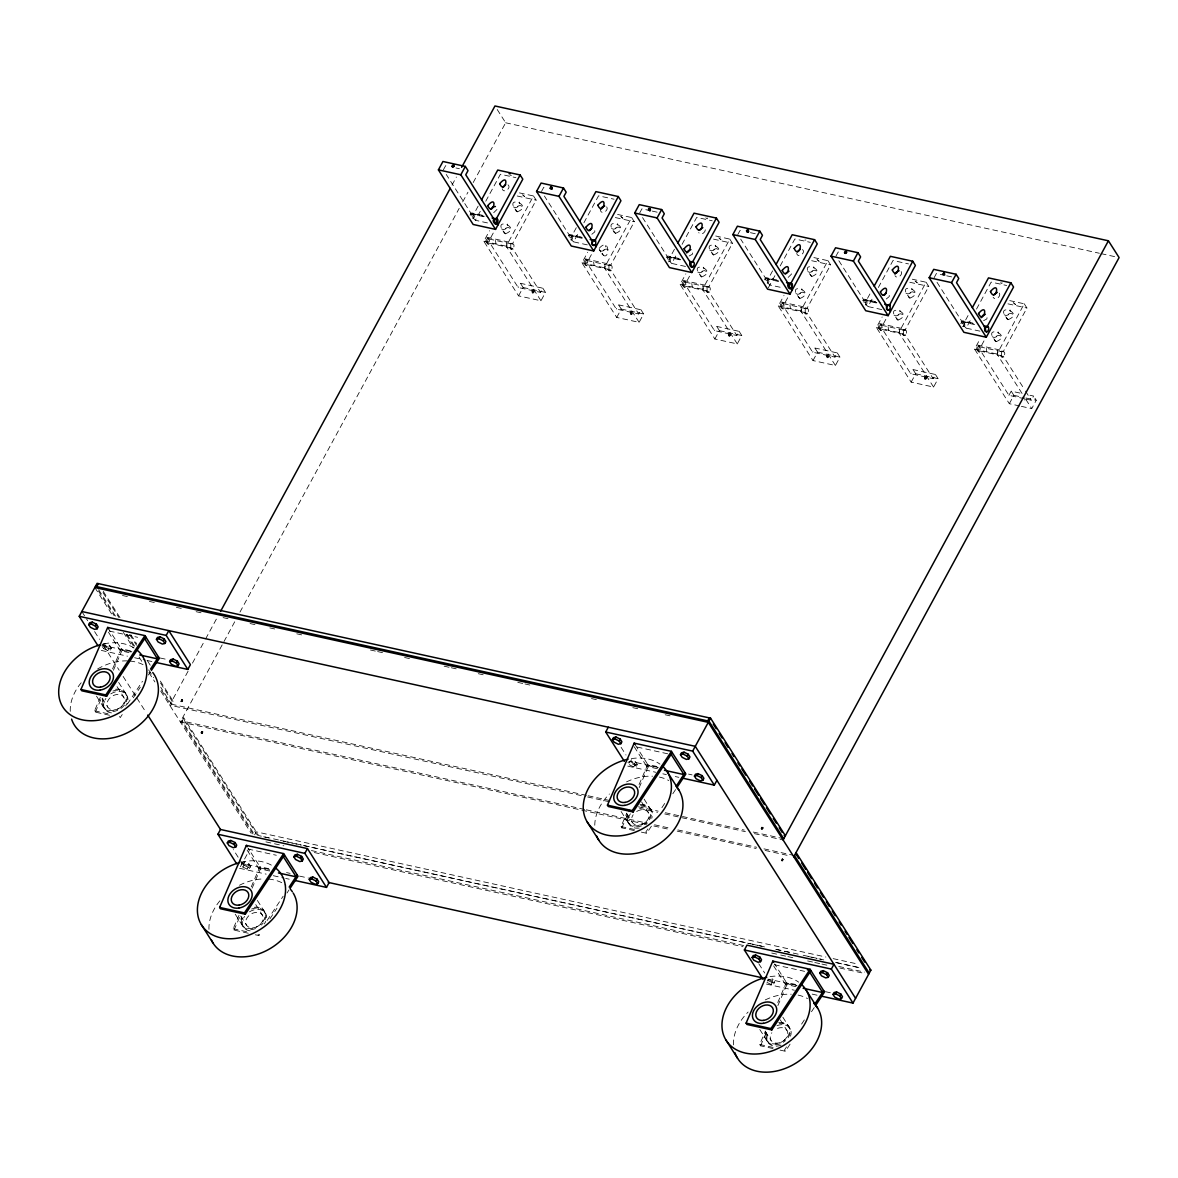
<?xml version="1.0" encoding="UTF-8"?>
<svg xmlns="http://www.w3.org/2000/svg" width="1178" height="1178" viewBox="0 0 1178 1178"><rect width="100%" height="100%" fill="white"/><g stroke="black" fill="none" stroke-linecap="round" stroke-linejoin="round"><path stroke-width="0.75" stroke-dasharray="5 3.75" d="M960.777 323.714L962.382 320.755L973.499 323.199M180.882 701.175C181.81 702.132 183.061 699.791 181.559 699.732M781.294 860.396C782.295 861.177 783.429 859.204 782.059 858.924M511.443 175.316L510.059 175.198M805.899 240.017L804.81 240.121M705.327 229.813C705.386 232.846 700.395 235.85 698.672 232.596M470.037 215.088L471.627 212.894L487.618 216.413M471.009 215.309L471.406 213.984L446.256 174.447M569.165 236.881L569.563 235.541L544.398 196.019M764.493 279.804L766.083 277.61L782.074 281.13M765.464 280.011L765.862 278.685L740.712 239.149M495.967 244.111L495.511 240.415M594.124 265.683L593.653 261.987M888.58 330.4L888.109 326.689M986.722 351.972L986.266 348.261M472.761 218.431L473.423 215.103L471.627 212.894M486.47 238.957C483.834 243.198 490.696 246.231 489.444 240.297C487.177 236.984 485.999 238.648 489.915 239.178L494.171 231.33M510.81 244.317C510 257.246 519.027 240.901 509.838 244.096L508.498 242.005L486.102 237.072L487.442 239.178C486.028 240.886 487.957 246.055 490.107 243.375L518.158 287.476L540.569 292.394L542.837 288.212L520.44 283.294L518.158 287.476M568.341 235.953L569.784 234.466L585.775 237.985M570.918 240.003L571.566 236.675L569.784 234.466M584.612 260.529C581.991 264.77 588.853 267.804 587.601 261.869C585.319 258.556 584.155 260.22 588.058 260.75L592.313 252.902M608.967 265.889C608.142 278.818 617.169 262.473 607.981 265.668L606.655 263.563L584.259 258.645L585.584 260.75C584.185 262.458 586.114 267.627 588.264 264.947L616.315 309.048L638.712 313.966L640.979 309.785L618.583 304.852L616.315 309.048M666.483 257.511L667.926 256.038L679.043 258.483M668.662 261.869L669.722 258.247L667.926 256.038M682.769 282.102C680.133 286.342 686.995 289.376 685.758 283.442C683.476 280.128 682.312 281.792 686.214 282.322L690.47 274.474M707.109 287.447C706.299 300.375 715.326 284.045 706.137 287.241L704.797 285.135L682.401 280.217L683.741 282.322C682.327 284.031 684.256 289.199 686.406 286.519L714.472 330.606L736.868 335.539L739.136 331.357L716.739 326.424L714.472 330.606M767.217 283.147L767.879 279.804L766.083 277.61M780.911 303.674C778.29 307.9 785.152 310.933 783.9 305.014C781.632 301.686 780.454 303.364 784.357 303.895L788.627 296.046M805.266 309.019C804.441 321.947 813.483 305.617 804.294 308.813L802.954 306.707L780.558 301.789L781.883 303.88C780.484 305.603 782.413 310.771 784.563 308.091L812.614 352.178L835.011 357.111L837.293 352.914L814.896 347.996L812.614 352.178M862.782 300.655L864.225 299.183L880.231 302.687M865.374 304.719L866.021 301.377L864.225 299.183M879.068 325.246C876.447 329.472 883.309 332.505 882.057 326.586C879.775 323.258 878.611 324.937 882.513 325.467L886.769 317.618M903.408 330.591C902.598 343.52 911.625 327.189 902.436 330.385L901.096 328.279L878.7 323.361L880.04 325.452C878.626 327.175 880.555 332.343 882.72 329.649L910.771 373.75L933.167 378.668L935.435 374.486L913.038 369.568L910.771 373.75M963.118 326.571L964.267 323.714L962.382 320.755M977.225 346.818C974.589 351.044 981.451 354.077 980.199 348.143C977.931 344.83 976.768 346.509 980.67 347.039L984.926 339.19M1001.565 352.163C1000.755 365.092 1009.782 348.762 1000.593 351.942L999.253 349.851L976.856 344.918L978.196 347.024C976.783 348.747 978.712 353.901 980.862 351.221L1008.913 395.322L1024.433 398.724M496.969 209.463L493.7 212.703M599.293 248.219C612.015 234.113 609.173 270.322 599.175 249.044M533.737 292.748C536.034 290.082 530.35 291.216 532.574 293.101M632.277 313.834C631.246 310.182 629.332 316.558 632.115 314.084M730.434 335.406C731.965 333.816 726.546 334.316 729.153 336.26M828.576 356.978C827.516 353.341 825.69 359.673 828.399 357.243M926.733 378.55C928.205 377.328 923.302 376.886 925.186 379.375M1024.875 400.122L1024.904 399.092M109.569 715.267L95.374 712.145L94.534 710.805L100.307 697.405M112.587 668.898L121.26 648.784L131.907 651.125M95.374 712.145L101.161 698.731M113.441 670.238L122.1 650.109L108.523 628.772M248.249 933.226L234.054 930.105L233.2 928.779L238.987 915.365M251.267 886.857L259.926 866.743L268.805 868.687M234.054 930.105L239.826 916.69M252.107 888.197L260.78 868.083L248.175 848.263M634.279 830.578L621.866 827.854L621.012 826.514L626.799 813.1M639.08 784.607L647.738 764.478L658.384 766.819M621.866 827.854L629.803 809.404M639.198 787.611L648.592 765.818L635.016 744.467M772.959 1048.538L760.532 1045.814L759.692 1044.474L765.464 1031.059M777.745 1002.566L786.418 982.437L797.064 984.779M760.532 1045.814L767.04 1030.721M777.878 1005.57L787.257 983.777L774.668 963.972M506.908 247.071L506.702 242.874M605.065 268.643L604.859 264.446M703.207 290.2L703.016 286.018M801.364 311.772L801.158 307.591M899.506 333.345L899.315 329.148M997.663 354.917L997.457 350.72M201.026 732.819L202.321 733.423L201.026 732.819L201.777 731.42L203.014 732.156L201.777 731.42M761.842 827.221L763.035 828.031L761.842 827.221L761.091 828.62L762.387 829.224L761.091 828.62M101.912 645.897L102.942 643.998L105.46 643.409L109.687 645.47L111.38 648.15L110.349 650.05L107.831 650.639L103.605 648.563L101.912 645.897L104.43 645.308L108.656 647.385L110.349 650.05M131.862 651.773L103.473 645.529L100.866 650.33L127.489 656.175M104.43 645.308L105.46 643.409M103.605 648.563L104.636 646.663L102.942 643.998M108.656 647.385L109.687 645.47M107.831 650.639L108.862 648.739L111.38 648.15M129.094 652.627L120.23 650.683L121.26 648.784M443.355 169.882L445.623 165.7L449.068 166.451M188.068 671.224L169.647 705.136L585.79 796.593M192.456 663.14L204.722 640.537M205.605 638.918L217.886 616.315M451.999 185.108L456.387 177.039M160.355 681.09L173.151 701.204L171.532 704.208L160.709 687.186M180.97 701.278L181.78 699.688M181.088 701.396L182.104 699.776M181.235 701.514L182.281 699.85M181.397 701.602L182.443 699.953M181.751 701.735L182.59 700.056M181.898 701.764L182.796 700.292M234.702 621.807L180.337 721.937L646.707 824.423M239.973 612.118L459.184 208.373M462.689 201.909L467.946 192.22M473.217 182.531L505.656 122.777L496.91 109.039M257.437 835.335L182.619 717.741L183.842 718.006L182.222 721.01L255.066 835.496M478.135 206.135L473.88 213.984L474.469 216.855L472.879 219.049M477.267 214.72L478.43 214.19L479.475 215.221M487.471 222.922L475.411 220.271L480.58 210.759M485.763 201.232L500.414 174.241L515.92 177.642M201.188 733.04L202.042 731.42M201.32 733.158L202.204 731.464M201.482 733.261L202.38 731.523M201.644 733.349L202.557 731.626M201.983 733.467L202.837 731.832M202.13 733.482L202.94 731.95M542.837 288.212L545.502 292.409L540.967 300.773L518.57 295.855L483.834 241.254L489.547 230.726M540.967 300.773L506.231 246.187L533.501 195.96L517.981 192.559M533.501 195.96L536.167 200.157L512.312 244.111C508.351 240.341 508.808 252.063 512.504 248.293L540.569 292.394M541.497 191.454L543.78 187.273L547.225 188.024M518.57 295.855L523.106 287.491L520.44 283.294M576.292 227.707L572.022 235.556L572.611 238.412L571.477 240.518M575.424 236.292L576.587 235.762L577.632 236.778M587.351 244.877L573.568 241.843L578.737 232.316M583.905 222.804L598.557 195.813L614.062 199.215M254.639 834.849L256.274 831.845L825.925 957.037M241.225 864.387L242.256 862.487L244.774 861.884L249 863.96L250.693 866.625L249.662 868.539L247.144 869.128L242.918 867.052L241.225 864.387L243.743 863.798L247.969 865.874L249.662 868.539M240.4 866.684L249.957 849.117M243.743 863.798L244.774 861.884M242.918 867.052L243.949 865.153L242.256 862.487M247.969 865.874L249 863.96M247.144 869.128L248.175 867.229L250.693 866.625M640.979 309.785L643.659 313.981L639.109 322.345L616.712 317.427L581.976 262.827L587.704 252.298M269.541 870.984L258.895 868.642L259.926 866.743M639.109 322.345L604.373 267.759L631.644 217.532L616.138 214.131M631.644 217.532L634.324 221.729L610.454 265.668C606.493 261.914 606.964 273.635 610.66 269.865L638.712 313.966M639.654 213.027L641.922 208.83L650.536 210.729M616.712 317.427L621.262 309.063L618.583 304.852M674.434 249.28L670.179 257.128L670.385 261.31L668.206 261.972M673.566 257.864L674.729 257.334L675.774 258.35M685.493 266.449L671.71 263.416L676.025 255.479M682.062 244.361L696.713 217.385L712.219 220.787M739.136 331.357L741.816 335.553L737.266 343.917L714.869 338.999L680.133 284.399L685.846 273.87M692.281 287.255L691.81 283.559M737.266 343.917L702.53 289.317L729.8 239.105L714.295 235.688M729.8 239.105L732.466 243.301L708.611 287.241C704.65 283.486 705.107 295.207 708.803 291.437L736.868 335.539M737.796 234.584L740.078 230.402L743.524 231.168M714.869 338.999L719.405 330.62L716.739 326.424M772.591 270.852L768.336 278.7L768.925 281.557L767.334 283.751M771.723 279.422L772.886 278.906L773.931 279.922M768.35 287.771L775.036 275.461M780.204 265.933L794.855 238.957L810.361 242.359M837.293 352.914L839.958 357.125L835.408 365.489L813.011 360.571L778.275 305.971L784.003 295.442M790.423 308.827L789.967 305.117M835.408 365.489L800.687 310.889L827.943 260.677L812.437 257.26M827.943 260.677L830.623 264.873L806.753 308.813C802.807 305.043 803.263 316.779 806.959 313.009L835.011 357.111M835.953 256.156L838.221 251.974L841.666 252.725M813.011 360.571L817.561 352.193L814.896 347.996M869.894 293.985L866.478 300.257L867.067 303.129L865.933 305.22M869.879 300.994L871.028 300.478L872.088 301.494M881.807 309.593L868.024 306.56L873.192 297.033M878.361 287.506L893.012 260.515L908.518 263.931M627.845 762.24L630.377 761.651L631.408 759.751L635.634 761.827L637.327 764.493L636.297 766.392L633.764 766.981L629.553 764.905L630.583 763.005L634.795 765.082L637.327 764.493M636.297 766.392L634.603 763.727L635.634 761.827M633.764 766.981L634.795 765.082M935.435 374.486L938.115 378.683L933.565 387.061L911.168 382.143L876.432 327.543L882.16 317M657.353 768.719L646.707 766.377L647.738 764.478M933.565 387.061L898.829 332.461L926.099 282.249L912.317 279.215M926.099 282.249L928.765 286.445L904.91 330.385C900.949 326.615 901.406 338.351 905.116 334.581L933.167 378.668M934.11 277.728L936.377 273.546L944.992 275.431M911.168 382.143L915.718 373.765L913.038 369.568M968.036 315.557L964.635 321.83L964.826 326.026L962.662 326.674M968.021 322.566L969.185 322.05L970.23 323.067M979.949 331.151L966.166 328.132L970.481 320.195M976.518 309.078L991.169 282.087L1006.675 285.503M1019.662 405.983L1009.325 403.701L974.589 349.115L980.302 338.572M1022.062 393.467L996.986 354.033L1024.256 303.806L1008.751 300.405M1024.256 303.806L1026.921 308.018L1003.067 351.957C999.106 348.187 999.562 359.908 1003.258 356.154L1024.551 389.594M761.253 828.841L762.107 827.221M762.269 827.265L761.386 828.959L762.608 827.427M761.71 829.15L762.77 827.53M762.048 829.268L763.005 827.751M762.195 829.283L763.064 827.957M1008.913 395.322L1011.195 391.14L1021.532 393.408M1009.325 403.701L1013.86 395.337L1011.195 391.14M781.382 860.514L782.339 858.939M1026.156 399.106L1031.324 400.24L1033.592 396.058L1028.423 394.924M781.647 860.735L782.516 858.998M782.678 859.071L781.809 860.838L782.855 859.174M782.163 860.971L783.12 859.395M782.531 860.956L783.208 859.513M1021.385 406.351L1031.722 408.633L1036.257 400.255L1033.592 396.058M766.952 982.408L771.178 984.484L773.696 983.88L772.002 981.215L773.033 979.316L768.822 977.239M771.178 984.484L772.208 982.57L774.741 981.981L773.033 979.316M773.696 983.88L774.741 981.981M796.034 986.693L785.387 984.352L786.418 982.437M127.401 704.105L142.464 681.296M122.232 714.56L120.23 717.608L119.376 716.268M133.276 697.832L140.3 687.201M148.325 675.023L150.342 671.99M267.082 920.548L283.147 896.222M255.346 934.787L258.895 935.568L260.898 932.534M269.939 918.84L276.963 908.194M287.005 892.998L289.008 889.95M647.871 828.929L645.853 831.977L646.707 833.302L651.729 825.704M661.918 807.652L665.938 801.555M672.815 793.766L675.819 789.216M786.536 1046.903L784.533 1049.937L785.387 1051.277L790.394 1043.664M801.6 1024.094L805.619 1017.998M811.48 1011.74L814.499 1007.175M730.183 335.745L729.182 336.245M926.482 378.889L924.804 379.125M532.22 290.613C536.019 294.5 529.688 288.698 533.178 292.556M533.457 292.409L532.603 290.804L533.752 291.864M532.515 291.511L533.016 290.583M533.163 291.526L533.074 292.232M630.377 312.185L631.599 313.981M630.642 312.037L630.48 312.523M631.32 313.098L631.334 314.128M729.977 334.773C727.444 334.994 730.654 334.228 728.799 333.61M729.476 335.701L728.637 334.096M728.298 334.537L729.315 333.727M728.961 335.583L729.58 334.994M826.676 355.329L827.898 357.125M827.795 356.787L826.956 355.182M826.382 355.889L827.633 357.273M924.833 376.901C928.617 380.788 922.286 374.972 925.79 378.845M926.055 378.698L925.201 377.093L926.35 378.138M925.113 377.785L925.613 376.872M925.775 377.799L925.672 378.506M591.842 234.275L594.787 231.875L594.802 228.827M788.156 277.404L791.425 274.179L790.571 271.5M886.298 298.976L889.243 296.576L889.257 293.543M533.443 292.939L532.191 292.836M689.13 255.994L692.399 254.227L692.958 250.399M983.586 320.711L986.855 318.943L987.4 315.115M517.304 211.819C535.283 204.825 501.21 193.766 517.304 211.819L515.964 209.728M615.446 233.391C633.425 226.397 599.366 215.338 615.446 233.391L614.106 231.3M505.362 233.804C523.356 226.794 489.282 215.736 505.362 233.804L504.037 231.698M713.603 254.963C731.582 247.969 697.509 236.911 713.603 254.963L712.263 252.872M811.745 276.536C829.739 269.541 795.665 258.468 811.745 276.536L810.42 274.43M701.676 276.933C719.655 269.939 685.581 258.88 701.676 276.933L700.336 274.842M909.902 298.108C927.881 291.113 893.808 280.04 909.902 298.108L908.562 296.002M799.818 298.505C817.797 291.511 783.738 280.452 799.818 298.505L798.493 296.414M1008.059 319.68C1026.038 312.671 991.964 301.612 1008.059 319.68L1006.719 317.574M897.975 320.077C915.954 313.083 881.88 302.01 897.975 320.077L896.635 317.972M996.132 341.649C1014.111 334.655 980.037 323.582 996.132 341.649L994.792 339.544M505.656 122.777L1099.369 253.255M1101.165 253.653L1115.507 256.804M455.96 167.968L459.405 168.719M652.259 211.112L657.427 212.246M750.415 232.67L755.584 233.818M946.714 275.814L951.883 276.948M517.216 195.99L536.167 200.157M615.358 217.562L634.324 221.729M713.515 239.134L732.466 243.301M811.671 260.706L830.623 264.873M909.814 282.278L928.765 286.445M1007.97 303.85L1026.921 308.018M472.908 213.778L484.276 216.266M571.05 235.335L582.433 237.838M669.207 256.907L680.575 259.41M767.349 278.479L778.732 280.982M865.506 300.051L876.874 302.555M963.663 321.623L973.426 323.773M470.434 213.763L488.207 217.665M568.576 235.335L584.759 238.884M666.733 256.907L682.901 260.456M764.89 278.479L782.663 282.381M863.032 300.037L879.215 303.6M961.189 321.609L977.357 325.172M471.76 215.868L472.746 216.075M569.916 237.441L570.888 237.647M668.073 258.998L669.045 259.219M766.215 280.57L767.187 280.791M864.372 302.142L865.344 302.363M962.529 323.714L963.501 323.921M473.1 217.959L475.411 220.271M571.256 239.532L573.568 241.843M669.399 261.104L671.71 263.416M767.555 282.676L769.867 284.988L781.927 287.638M865.712 304.248L868.024 306.56M963.854 325.82L966.166 328.132M487.663 238.103L489.091 238.412M511.031 243.228L512.459 243.552M585.805 259.661L587.233 259.985M609.188 264.8L610.616 265.124M683.962 281.233L685.39 281.557M707.33 286.372L708.758 286.696M782.104 302.805L783.547 303.129M805.487 307.944L806.915 308.253M880.26 324.377L881.689 324.686M903.629 329.516L905.072 329.825M978.417 345.949L979.846 346.258M1001.786 351.088L1003.214 351.397M488.929 238.972L513.284 244.317M587.086 260.544L611.426 265.889M685.243 282.116L709.583 287.461M783.385 303.674L807.74 309.034M881.542 325.246L905.882 330.606M979.684 346.818L1004.039 352.163M487.795 241.063L488.767 241.269M585.952 262.635L586.924 262.841M684.094 284.207L685.081 284.413M782.251 305.765L783.223 305.986M880.408 327.337L881.38 327.558M978.55 348.909L979.522 349.13M483.834 241.254L506.231 246.187M581.976 262.827L604.373 267.759M680.133 284.399L702.53 289.317M778.275 305.971L800.687 310.889M876.432 327.543L898.829 332.461M974.589 349.115L996.986 354.033M489.135 243.169L513.475 248.514M587.292 264.726L611.632 270.086M685.434 286.298L709.789 291.658M783.591 307.87L807.931 313.215M881.733 329.442L906.088 334.788M979.89 351.015L1004.23 356.36M487.486 243.92L488.914 244.244M510.854 249.059L512.283 249.383M585.628 265.492L587.071 265.816M609.011 270.631L610.44 270.94M683.785 287.064L685.213 287.373M707.153 292.203L708.582 292.512M781.942 308.636L783.37 308.945M805.31 313.775L806.739 314.084M880.084 330.208L881.512 330.517M903.452 335.332L904.895 335.656M978.241 351.78L979.669 352.089M1001.609 356.905L1003.038 357.228M523.106 287.491L545.502 292.409M621.262 309.063L643.659 313.981M719.405 330.62L741.816 335.553M817.561 352.193L839.958 357.125M915.718 373.765L938.115 378.683M1013.86 395.337L1024.197 397.604M1025.92 397.987L1036.257 400.255M122.468 595.494L127.857 596.686M149.415 601.428L154.804 602.606M176.376 607.347L181.765 608.54M196.137 611.691L201.526 612.884M223.098 617.611L228.488 618.803M250.06 623.545L255.449 624.723M269.821 627.889L275.21 629.067M296.782 633.808L302.172 634.986M370.452 650.006L375.841 651.184M377.637 651.581L383.027 652.759M404.599 657.501L409.988 658.693M444.135 666.188L449.525 667.381M451.321 667.764L456.711 668.957M478.283 673.698L483.672 674.876M517.805 682.386L523.209 683.564M525.005 683.962L530.394 685.154M591.489 698.569L596.878 699.761M632.822 707.654L638.211 708.847M665.172 714.766L670.562 715.944M109.26 631.055L137.664 637.298M667.69 753.787L633.97 746.366L646.707 766.377M160.267 658.016L167.364 659.577M658.355 767.467L629.95 761.224L627.344 766.024L655.748 772.267M688.512 774.108L692.075 774.888M122.1 650.109L130.979 652.067M648.592 765.818L657.457 767.761M134.587 657.736L145.233 660.078M147.014 660.46L152.33 661.638M662.846 773.828L666.395 774.609M675.274 776.552L678.822 777.333M173.151 701.204L171.929 700.939L160.12 682.371M586.438 795.386L170.309 703.943L160.458 688.467M588.234 795.783L609.762 800.51M638.461 806.827L658.193 811.156M665.364 812.732L744.29 830.078M753.257 832.051L781.956 838.353M587.586 796.976L612.693 802.498M639.595 808.417L657.545 812.349M664.716 813.924L745.424 831.668M754.391 833.641L783.09 839.943M584.568 809.433L180.985 720.73L253.844 835.231M586.364 809.816L647.355 823.231M654.526 824.806L670.665 828.355M677.851 829.93L756.762 847.276M763.948 848.852L792.647 855.154M653.878 825.999L670.017 829.548M677.188 831.123L756.114 848.469M765.082 850.442L790.202 855.964M94.534 710.805L110.496 714.324M621.012 826.514L635.207 829.636M641.377 832.139L646.707 833.302M833.126 958.627L858.276 964.149M278.42 839.943L258.659 835.6L183.842 718.006M280.217 840.341L285.621 841.519M287.417 841.917L761.827 946.184M776.199 949.335L801.364 954.872M803.16 955.27L821.125 959.216M835.511 962.367L860.662 967.904M263.636 836.822L269.026 838M283.397 841.166L301.362 845.112M303.173 845.51L750.622 943.843M752.418 944.241L757.822 945.419M759.619 945.816L765.008 947.009M775.787 949.38L790.158 952.531M808.137 956.477L817.12 958.45M818.916 958.848L824.305 960.041M836.881 962.794L862.046 968.331M311.404 850.545L744.025 945.625M838.751 966.446L864.431 972.086M265.919 841.887L283.854 845.833M314.349 852.533L743.038 946.744M771.737 953.046L778.908 954.636M780.705 955.019L786.094 956.212M787.891 956.595L793.265 957.788M807.607 960.939L812.997 962.117M814.793 962.514L820.168 963.692M821.964 964.09L827.339 965.268M839.899 968.036L865.005 973.543M247.94 849.029L276.329 855.257M774.417 964.723L804.589 971.349M286.548 872.589L290.097 873.369M269.055 869.408L242.138 863.489L233.288 849.574M299.536 876.108L308.503 878.081M797.02 985.441L768.63 979.198L766.024 983.983L794.414 990.227M825.425 991.67L830.74 992.848M260.78 868.083L269.659 870.027M787.257 983.777L796.137 985.721M239.546 868.289L266.154 874.135M273.267 875.696L283.913 878.037M285.68 878.42L289.228 879.2M812.172 994.129L817.488 995.292M233.2 928.779L249.176 932.284M759.692 1044.474L773.887 1047.595M780.057 1050.099L785.387 1051.277M630.377 761.651L634.603 763.727M104.636 646.663L108.862 648.739M767.776 979.139L772.002 981.215M772.208 982.57L767.982 980.508L766.289 977.828M243.949 865.153L248.175 867.229M1000.52 282.794L1001.918 283.515L1002.007 282.661M1012.697 314.143C1010.032 311.61 1004.952 315.807 1006.822 318.929M1004.157 314.732C1006.822 317.265 1011.887 313.053 1010.017 309.932M1000.77 336.113C998.09 333.58 993.025 337.791 994.895 340.898M992.215 336.702C994.895 339.235 999.96 335.023 998.09 331.916M914.54 292.571C911.875 290.038 906.81 294.25 908.665 297.357M906 293.16C908.665 295.693 913.73 291.481 911.875 288.374M902.613 314.541C899.948 312.008 894.882 316.219 896.738 319.341M894.073 315.13C896.738 317.662 901.803 313.466 899.948 310.344M802.498 249.53C806.415 252.799 797.639 258.792 796.711 253.417M816.398 270.999C813.718 268.466 808.653 272.678 810.523 275.799M807.843 271.588C810.508 274.121 815.588 269.924 813.718 266.802M804.456 292.969C801.791 290.436 796.726 294.647 798.596 297.769M795.916 293.572C798.581 296.09 803.661 291.894 801.791 288.772M718.241 249.427C715.576 246.894 710.511 251.105 712.366 254.227M709.701 250.03C712.366 252.548 717.431 248.352 715.576 245.23M706.314 271.396C703.649 268.864 698.569 273.075 700.439 276.197M697.774 272C700.439 274.533 705.504 270.322 703.634 267.2M620.084 227.855C617.419 225.322 612.354 229.533 614.224 232.655M611.544 228.458C614.209 230.991 619.289 226.78 617.419 223.658M608.157 249.824C605.492 247.306 600.427 251.503 602.282 254.625M599.617 250.428C602.282 252.961 607.347 248.749 605.492 245.628M508.042 184.828C511.959 188.082 503.183 194.076 502.255 188.701M521.942 206.283C519.277 203.765 514.197 207.961 516.067 211.083M513.387 206.886C516.067 209.419 521.132 205.208 519.262 202.086M510.015 228.267C507.335 225.734 502.27 229.931 504.14 233.053M501.46 228.856C504.125 231.389 509.205 227.177 507.335 224.056M705.799 217.812L707.242 218.799L707.551 217.959M1025.508 391.125L1031.324 400.24M1025.935 399.533L1031.722 408.633M937.011 282.293L962.161 321.83L962.058 325.408M924.524 377.461L925.26 378.727M838.854 260.721L864.004 300.257L863.695 303.114M729.388 333.948L730.051 334.994M728.519 333.757L729.756 335.553M728.225 334.316L728.887 335.362M642.555 217.577L667.705 257.113L667.602 260.691M602.179 253.27L603.519 255.361M631.158 312.155L631.909 313.422M630.068 312.744L630.819 314.011M531.926 291.172L532.662 292.453M773.622 965.872L785.387 984.352M621.101 747.308L626.019 755.039M758.794 963.737L764.699 973.013M644.145 799.155L651.375 810.523M782.855 1017.188L790.04 1028.497M641.568 801.865L648.312 812.452M780.248 1019.824L786.978 1030.411M626.578 813.38L632.35 822.45M765.258 1031.339L771.03 1040.41M621.086 811.495L629.288 824.364M759.795 1029.513L767.953 1042.339M103.266 591.356L119.994 617.655M130.832 634.677L136.736 643.968M147.559 660.976L150.519 665.629M103.016 592.637L118.772 617.39M129.595 634.412L136.486 645.235M98.687 589.707L116.401 617.566M127.239 634.574L135.102 646.958M98.437 590.988L114.192 615.741M126.002 634.309L133.88 646.693M148.649 669.899L153.567 677.63M94.844 587.542L112.558 615.402M123.381 632.409L133.232 647.885M139.092 657.103L143.068 663.361M148.929 672.564L154.892 681.929M160.738 691.118L251.223 833.347M108.464 632.203L120.23 650.683M247.144 850.177L258.895 868.642M81.827 611.515L87.732 620.791M94.608 631.614L99.541 639.345M103.458 645.515L119.199 670.253M123.13 676.437L135.926 696.537M136.898 698.083L145.763 711.998M118.669 682.43L126.856 695.314M257.378 900.448L265.536 913.274M117.049 686.641L123.778 697.214A9.409 6.994 -32.5 0 1 114.914 709.833A9.409 6.994 -32.5 0 1 108.641 699.467A9.409 6.994 -32.5 0 1 123.778 697.214M255.729 904.601L262.458 915.188A9.409 6.994 -32.5 0 1 253.594 927.793A9.409 6.994 -32.5 0 1 247.321 917.426A9.409 6.994 -32.5 0 1 262.458 915.188M258.041 934.242L258.895 935.568M102 698.053L107.772 707.124M240.68 916.013L246.452 925.083M96.508 696.154L104.695 709.038M235.217 914.172L243.375 926.998M999.342 293.145C1001.462 296.473 995.13 301.067 993.128 297.298M901.185 271.573C903.305 274.901 896.973 279.495 894.971 275.74M606.729 206.857C609.188 210.523 601.251 215.221 600.412 210.273M828.208 356.566L827.118 357.155M827.471 355.3L826.853 355.889M778.687 1022.578A13.032 9.689 -32.5 0 1 789.54 1032.222A13.032 9.689 -32.5 0 1 774.388 1043.929A13.032 9.689 -32.5 0 1 766.156 1032.237M779.262 1023.491A13.032 9.689 -32.5 0 1 790.144 1029.528A13.032 9.689 -32.5 0 1 783.252 1042.309M780.219 1043.826A13.032 9.689 -32.5 0 1 766.745 1033.15M776.935 1025.67A13.032 9.689 -32.5 0 1 790.423 1036.345M781.073 1045.166A13.032 9.689 -32.5 0 1 768.719 1043.355A13.032 9.689 -32.5 0 1 769.072 1031.737M770.059 976.636A47.238 35.119 -32.5 0 1 798.669 982.143M733.511 1044.915A47.238 35.119 -32.5 0 1 748.133 1012.02M765.273 999.901A47.238 35.119 -32.5 0 1 791.277 994.217M798.095 995.086A47.238 35.119 -32.5 0 1 807.49 998.561M777.509 1028.379A9.409 6.994 -32.5 0 1 787.758 1034.063A9.409 6.994 -32.5 0 1 775.963 1043.148A9.409 6.994 -32.5 0 1 771.826 1032.753M254.227 907.281A13.032 9.689 -32.5 0 1 264.976 917.029A13.032 9.689 -32.5 0 1 249.751 928.647A13.032 9.689 -32.5 0 1 241.637 916.882M251.636 909.018A13.032 9.689 -32.5 0 1 264.682 911.949A13.032 9.689 -32.5 0 1 261.325 925.039M255.582 928.588A13.032 9.689 -32.5 0 1 243.272 926.688A13.032 9.689 -32.5 0 1 243.713 915.056M249.441 911.846A13.032 9.689 -32.5 0 1 263.857 911.36A13.032 9.689 -32.5 0 1 264.343 923.891M250.163 930.841A13.032 9.689 -32.5 0 1 244.568 916.381M208.962 929.368A47.238 35.119 -32.5 0 1 221.435 899.005M239.458 885.252A47.238 35.119 -32.5 0 1 263.857 878.906M268.569 879.068A47.238 35.119 -32.5 0 1 285.871 885.149M240.901 862.281A47.238 35.119 -32.5 0 1 275.578 867.965M112.955 691.059A13.032 9.689 -32.5 0 1 127.091 698.127A13.032 9.689 -32.5 0 1 112.69 711.556A13.032 9.689 -32.5 0 1 103.546 699.835M110.761 693.886A13.032 9.689 -32.5 0 1 125.192 693.4A13.032 9.689 -32.5 0 1 125.663 705.916M111.483 712.881A13.032 9.689 -32.5 0 1 105.902 698.421M70.253 711.335A47.238 35.119 -32.5 0 1 82.725 680.987M97.641 668.927A47.238 35.119 -32.5 0 1 128.328 660.932M129.86 661.049A47.238 35.119 -32.5 0 1 143.039 664.642M103.841 643.88A47.238 35.119 -32.5 0 1 134.321 648.106M115.518 689.263A13.032 9.689 -32.5 0 1 126.267 699.01A13.032 9.689 -32.5 0 1 111.041 710.629A13.032 9.689 -32.5 0 1 102.928 698.863M640.596 805.516A13.032 9.689 -32.5 0 1 651.463 811.568A13.032 9.689 -32.5 0 1 644.572 824.35M641.554 825.866A13.032 9.689 -32.5 0 1 628.065 815.191M641.436 806.856A13.032 9.689 -32.5 0 1 651.743 818.386M639.227 828.046A13.032 9.689 -32.5 0 1 630.392 813.777M594.772 825.248A47.238 35.119 -32.5 0 1 609.424 794.001M626.563 781.883A47.238 35.119 -32.5 0 1 652.568 776.199M659.385 777.068A47.238 35.119 -32.5 0 1 668.78 780.543M631.349 758.617A47.238 35.119 -32.5 0 1 659.96 764.11M639.978 804.559A13.032 9.689 -32.5 0 1 650.83 814.204A13.032 9.689 -32.5 0 1 635.678 825.911A13.032 9.689 -32.5 0 1 627.447 814.219M636.65 811.495A9.409 6.994 -32.5 0 1 649.078 814.793A9.409 6.994 -32.5 0 1 638.02 825.218A9.409 6.994 -32.5 0 1 633.16 814.793M522.472 194.709L524.696 196.623L522.472 194.709M620.615 216.281L622.853 218.18L620.615 216.281M718.771 237.853L720.995 239.752L718.771 237.853M816.928 259.41L819.152 261.325L816.928 259.41M915.07 280.982L917.309 282.897L915.07 280.982M1013.227 302.555L1015.451 304.469L1013.227 302.555"/><path stroke-width="1.5" d="M496.866 221.773C496.144 226.632 491.638 221.508 493.803 218.902L465.752 174.8L468.019 170.619L465.354 166.422L442.943 161.489L438.407 169.868L473.144 224.468L495.54 229.386L522.811 179.159L520.131 174.962L497.734 170.044L481.552 199.862M494.775 219.108C493.965 232.051 502.991 215.707 493.803 218.902M579.694 221.435L595.891 191.616L618.288 196.535L620.953 200.731L593.697 250.958L571.286 246.025L536.55 191.44L541.1 183.061L563.496 187.994L566.176 192.191L563.894 196.373L591.96 240.474L592.151 244.656L593.432 245.539L595.597 244.877C597.069 232.434 587.41 247.233 595.597 244.877M677.851 243.007L694.033 213.174L716.43 218.107L719.11 222.303L691.839 272.53L669.443 267.597L634.706 213.012L639.256 204.633L661.653 209.551L664.318 213.763L662.051 217.945L690.102 262.046C689.027 263.636 689.999 268.128 692.443 266.714M691.074 262.252C690.264 275.181 699.29 258.851 690.102 262.046M775.993 264.564L792.19 234.746L814.587 239.679L817.267 243.875L789.996 294.088L767.6 289.17L732.863 234.569L737.399 226.205L759.795 231.124L762.475 235.32L760.208 239.517L788.259 283.603C786.462 285.65 789.628 291.069 791.174 287.196M789.231 283.824C788.421 296.753 797.447 280.423 788.259 283.603M874.15 286.136L890.347 256.318L912.744 261.236L915.409 265.448L888.138 315.66L865.742 310.742L831.005 256.141L835.555 247.778L857.952 252.696L860.617 256.892L858.35 261.089L886.401 305.176L886.607 309.372L887.888 310.241L890.053 309.593C891.525 297.151 881.866 311.949 890.053 309.593M972.306 307.708L988.489 277.89L1010.886 282.808L1013.566 287.02L986.295 337.232L963.899 332.314L929.162 277.713L933.712 269.35L956.109 274.268L958.774 278.464L956.507 282.646L984.558 326.748L984.764 330.944L986.487 331.71M985.53 326.969C984.72 339.897 993.746 323.552 984.558 326.748M600.53 209.448L602.12 207.137L604.682 206.062M686.759 252.99L688.335 250.678L690.912 249.603M894.985 274.165L896.576 271.838L899.138 270.763M981.2 317.707L982.791 315.38L985.353 314.305M453.81 166.525C455.371 163.477 449.863 166.127 452.691 167.129M550.185 188.421C554.543 188.966 549.802 184.313 550.347 188.568M648.342 209.993C653.01 210.214 647.326 206.194 648.725 210.244M747.176 231.83C751.328 229.754 744.349 229.298 747.146 231.83M846.408 252.814C847.983 249.765 842.476 252.416 845.303 253.403M944.727 274.121C943.652 270.498 941.826 276.83 944.55 274.386M150.489 669.133L158.529 656.971L157.499 658.87L144.761 638.859L145.792 636.959L106.638 696.257L81.797 690.794L80.943 689.469L107.669 627.432L144.938 635.619L159.369 658.311L151.344 670.473M289.17 887.093L297.195 874.93L296.164 876.83L283.427 856.818L284.472 854.919L245.318 914.216L220.463 908.768L219.623 907.428L246.349 845.392L283.618 853.594L298.049 876.27L290.024 888.433M596.76 836.115A47.238 35.119 -32.5 0 0 657.339 845.009A47.238 35.119 -32.5 0 0 676.143 786.374L685.007 772.665L683.976 774.579L671.239 754.568L672.285 752.654L633.131 811.966L608.275 806.503L607.436 805.163L634.162 743.141L671.431 751.328L685.861 774.005L676.82 787.684M807.401 969.847L810.95 970.628L771.796 1029.925L746.955 1024.462L746.101 1023.137L772.827 961.101L810.096 969.288L824.526 991.964L815.5 1005.659M97.921 645.677L79.22 616.3L97.111 583.346L710.555 718.168L785.373 835.747L784.15 835.482M96.714 586.615L98.348 583.625M88.674 624.62L89.705 622.72L92.237 622.117L96.463 624.193L98.157 626.858L97.126 628.772L94.593 629.361L90.367 627.285L88.674 624.62L91.207 624.031L95.418 626.107L97.126 628.772M91.207 624.031L92.237 622.117M95.418 626.107L96.463 624.193M156.438 639.315L157.469 637.416L160.002 636.827L164.213 638.903L165.921 641.568L164.891 643.468L162.358 644.057L158.132 641.981L156.438 639.315L158.971 638.726L163.182 640.803L164.891 643.468M158.971 638.726L160.002 636.827M163.182 640.803L164.213 638.903M187.832 669.428L166.186 635.413L168.793 630.628L190.424 664.642L187.832 669.428L155.879 662.419M169.603 661.535L170.648 659.636L173.166 659.047L177.392 661.123L179.085 663.788L178.055 665.688L175.522 666.277L171.311 664.201L169.603 661.535L172.135 660.946L176.361 663.023L178.055 665.688M172.135 660.946L173.166 659.047M176.361 663.023L177.392 661.123M220.507 611.47L450.246 188.347M461.643 167.35L494.966 105.976L1108.41 240.798L1119.1 257.584L793.781 856.745M495.54 229.386L460.804 174.786L465.354 166.422M520.131 174.962L496.277 218.902L497.249 219.123M593.697 250.958L558.961 196.358L563.496 187.994M236.587 863.651L217.901 834.26L220.492 829.474L307.458 848.587L329.104 882.602L326.497 887.402L294.559 880.378M227.28 842.947L228.311 841.048L230.829 840.459L235.055 842.52L236.749 845.2L235.718 847.1L233.2 847.689L228.974 845.613L227.28 842.947L229.798 842.358L234.024 844.435L235.718 847.1M229.798 842.358L230.829 840.459M234.024 844.435L235.055 842.52M618.288 196.535L594.728 241.092M293.852 856.818L294.883 854.919L297.401 854.315L301.627 856.391L303.32 859.056L302.29 860.971L299.772 861.56L295.545 859.484L293.852 856.818L296.37 856.229L300.596 858.291L302.29 860.971M296.37 856.229L297.401 854.315M300.596 858.291L301.627 856.391M326.497 887.402L304.852 853.373L307.458 848.587M691.839 272.53L657.103 217.93L661.653 209.551M309.269 879.524L310.3 877.625L312.818 877.036L317.044 879.112L318.737 881.777L317.707 883.677L315.189 884.266L310.963 882.189L309.269 879.524L311.787 878.935L316.013 881.011L317.707 883.677M311.787 878.935L312.818 877.036M316.013 881.011L317.044 879.112M716.43 218.107L692.576 262.046L689.778 261.428M789.996 294.088L755.26 239.502L759.795 231.124M814.587 239.679L790.732 283.618L791.704 283.824M888.138 315.66L853.402 261.074L857.952 252.696M624.399 761.386L605.713 732.009L608.304 727.209M612.427 739.534L613.473 737.634L615.991 737.03L620.217 739.107L621.91 741.772L620.88 743.686L618.347 744.275L614.136 742.199L612.427 739.534L614.96 738.945L619.186 741.006L620.88 743.686M614.96 738.945L615.991 737.03M619.186 741.006L620.217 739.107M912.744 261.236L889.184 305.809M680.472 754.671L681.502 752.771L684.035 752.182L688.261 754.259L689.955 756.924L688.924 758.823L686.391 759.412L682.18 757.336L680.472 754.671L683.004 754.082L687.23 756.158L688.924 758.823M683.004 754.082L684.035 752.182M687.23 756.158L688.261 754.259M707.713 720.892L709.333 717.888M716.916 780.337L714.31 785.137L692.664 751.122L710.555 718.168M986.295 337.232L951.559 282.632L956.109 274.268M694.431 776.111L695.462 774.211L697.98 773.622L702.206 775.684L703.899 778.364L702.868 780.263L700.336 780.852L696.124 778.776L694.431 776.111L696.949 775.522L701.175 777.598L702.868 780.263M696.949 775.522L697.98 773.622M701.175 777.598L702.206 775.684M987.031 326.762L1010.886 282.808M783.09 839.943L1108.41 240.798M763.079 979.345L744.378 949.969L746.985 945.168L833.95 964.281L831.344 969.082L852.99 1003.096L870.881 970.142L796.063 852.548M752.094 957.523L753.125 955.623L755.643 955.019L759.869 957.096L761.562 959.761L760.532 961.675L758.014 962.264L753.787 960.188L752.094 957.523L754.612 956.934L758.838 958.995L760.532 961.675M754.612 956.934L755.643 955.019M758.838 958.995L759.869 957.096M810.95 970.628L809.919 972.527L822.656 992.539L823.687 990.639L814.646 1004.319M819.785 973.161L820.83 971.261L823.348 970.672L827.574 972.733L829.268 975.413L828.237 977.313L825.704 977.902L821.493 975.826L819.785 973.161L822.318 972.572L826.544 974.648L828.237 977.313M822.318 972.572L823.348 970.672M826.544 974.648L827.574 972.733M833.023 994.438L834.053 992.539L836.586 991.95L840.797 994.026L842.506 996.691L841.46 998.591L838.942 999.18L834.716 997.103L833.023 994.438L835.541 993.849L839.767 995.925L841.46 998.591M835.541 993.849L836.586 991.95M839.767 995.925L840.797 994.026M453.972 166.275L452.72 167.114M846.57 252.548L845.318 253.388M106.638 696.257L105.799 694.932L144.938 635.619M245.318 914.216L244.464 912.891L283.618 853.594M633.131 811.966L632.277 810.626L671.431 751.328M771.796 1029.925L770.957 1028.585L810.096 969.288M502.726 187.052L505.656 184.651M490.784 209.021L492.846 206.989L495.423 206.518M588.941 230.593L591.886 228.193M699.025 230.181L702.839 227.634M797.167 251.753L800.112 249.353M785.24 273.723L789.054 271.176M883.397 295.295L886.327 292.895M993.481 294.898L997.295 292.335M509.117 173.711L510.177 173.799M550.995 187.582C552.497 191.94 549.979 184.784 551.937 188.48M551.819 188.156L551.319 189.069M649.991 210.759C647.856 207.313 651.596 210.361 649.211 209.375M649.476 210.641L649.137 209.154M748.03 231.992C746.189 231.153 747.47 229.18 748.31 231.845M748.722 231.624L747.456 230.24M438.407 169.868L460.804 174.786M536.55 191.44L558.961 196.358M634.706 213.012L657.103 217.93M732.863 234.569L755.26 239.502M831.005 256.141L853.402 261.074M929.162 277.713L951.559 282.632M492.08 217.989L494.878 218.593M590.222 239.561L595.405 240.695M786.536 282.691L789.334 283.309M884.678 304.263L889.846 305.397M984.234 326.144L988.003 326.969M591.96 240.474L592.932 240.68M886.401 305.176L887.387 305.397M497.455 223.319L496.468 223.098L497.808 225.204M692.782 266.243L693.754 266.449M791.896 288.021L790.924 287.815L792.264 289.906M95.492 586.349L708.935 721.157L783.753 838.751M94.844 587.542L708.287 722.35L868.598 974.339M81.827 611.515L695.27 746.322L855.581 998.311M79.22 616.3L166.186 635.413M605.713 732.009L692.664 751.122M139.74 654.968L157.499 658.87M664.451 770.279L683.976 774.579M682.371 778.113L714.31 785.137M80.943 689.469L105.799 694.932M607.436 805.163L632.277 810.626M869.644 969.877L870.881 970.142M217.901 834.26L304.852 853.373M744.378 949.969L831.344 969.082M328.235 882.41L762.313 977.814M278.42 872.942L296.164 876.83M803.131 988.254L822.656 992.539M821.037 996.073L852.99 1003.096M219.623 907.428L244.464 912.891M746.101 1023.137L770.957 1028.585M889.081 309.372L890.421 311.478M747.191 230.387L747.956 231.772M746.881 230.947L747.559 231.992M650.565 210.052L649.829 208.786M649.034 208.815L650.256 210.612M649.402 210.42L648.813 209.596M594.625 244.671L595.965 246.776M550.877 187.243L552.114 189.04M713.264 724.087L716.224 728.726M719.184 733.364L722.129 738.002M725.088 742.655L728.033 747.294M731.98 753.478L733.938 756.57M737.884 762.77L739.843 765.862M741.816 768.954L745.762 775.139M749.694 781.323L752.654 785.976M754.612 789.069L758.558 795.253M760.517 798.345L764.463 804.545M766.422 807.637L770.368 813.821M773.313 818.46L776.273 823.113M779.232 827.751L782.177 832.39M795.813 853.829L798.772 858.467M801.732 863.121L805.664 869.305M807.637 872.397L811.568 878.582M814.528 883.235L817.473 887.873M820.433 892.512L823.378 897.15M826.338 901.788L829.283 906.442M832.242 911.08L835.202 915.718M839.134 921.903L841.107 925.01M845.038 931.194L847.011 934.287M848.985 937.379L852.916 943.578M856.848 949.762L858.821 952.855M861.781 957.493L864.726 962.131M794.428 855.552L869.246 973.146M667.366 771.929L678.896 790.07M806.076 989.947L817.606 1008.088M634.162 743.141L635.016 744.467M772.827 961.101L773.681 962.426M587.292 822.097L598.836 840.238M726.001 1040.115L737.546 1058.256M107.669 627.432L108.523 628.772M246.349 845.392L247.203 846.732M147.721 715.09L220.507 829.489M201.32 924.612L212.85 942.753M747.971 230.358L747.367 230.947M551.157 187.096L551.437 187.994L550.582 187.803M791.042 284.237L791.336 285.709M496.586 219.52L496.88 221.008M801.114 984.072A47.238 35.119 -32.5 0 1 784.357 1044.989A47.238 35.119 -32.5 0 1 722.88 1032.767A47.238 35.119 -32.5 0 1 766.775 977.239M813.792 1003.273A47.238 35.119 -32.5 0 1 796.048 1063.027A47.238 35.119 -32.5 0 1 734.939 1052.676M275.578 867.965A47.238 35.119 -32.5 0 1 261.649 928.529A47.238 35.119 -32.5 0 1 198.905 919.444A47.238 35.119 -32.5 0 1 239.237 862.708M293.189 893.027A47.238 35.119 -32.5 0 1 269.438 948.997A47.238 35.119 -32.5 0 1 211.422 940.044M290.48 889.316A47.238 35.119 -32.5 0 1 292.365 891.746M136.869 649.947A47.238 35.119 -32.5 0 1 122.939 710.511A47.238 35.119 -32.5 0 1 60.196 701.425A47.238 35.119 -32.5 0 1 100.528 644.69M152.757 672.491A47.238 35.119 -32.5 0 1 130.714 730.978A47.238 35.119 -32.5 0 1 71.593 719.125M662.404 766.053A47.238 35.119 -32.5 0 1 645.647 826.971A47.238 35.119 -32.5 0 1 584.17 814.749A47.238 35.119 -32.5 0 1 628.065 759.221M487.78 205.649C492.993 217.562 498.485 193.045 487.78 205.649M499.708 183.68C504.92 195.577 510.427 171.075 499.708 183.68M585.922 227.221C591.15 239.119 596.642 214.617 585.922 227.221M597.864 205.252C603.077 217.15 608.57 192.647 597.864 205.252M684.079 248.794C689.292 260.691 694.799 236.189 684.079 248.794M696.007 226.824C701.219 238.722 706.726 214.219 696.007 226.824M782.236 270.366C787.449 282.264 792.941 257.761 782.236 270.366M794.163 248.396C799.376 260.294 804.869 235.777 794.163 248.396M880.378 291.938C885.606 303.836 891.098 279.319 880.378 291.938M892.306 269.953C897.533 281.866 903.025 257.349 892.306 269.953M978.535 313.495C983.748 325.408 989.24 300.891 978.535 313.495M990.462 291.526C995.675 303.438 1001.182 278.921 990.462 291.526M453 165.524L452.499 166.451L453 165.524M845.613 251.812L845.112 252.74L845.613 251.812M943.755 273.384L943.254 274.297L943.755 273.384M763.462 1023.329A13.032 9.689 -32.5 0 0 775.625 1005.806A13.032 9.689 -32.5 0 0 754.642 1009.06A13.032 9.689 -32.5 0 0 763.462 1023.329M763.771 1020.384A9.409 6.994 -32.5 0 0 772.547 1007.735A9.409 6.994 -32.5 0 0 757.395 1010.076A9.409 6.994 -32.5 0 0 763.771 1020.384M238.825 908.061A13.032 9.689 -32.5 0 0 251.105 890.597A13.032 9.689 -32.5 0 0 230.137 893.704A13.032 9.689 -32.5 0 0 238.825 908.061M239.163 905.116A9.409 6.994 -32.5 0 0 248.028 892.497A9.409 6.994 -32.5 0 0 232.891 894.75A9.409 6.994 -32.5 0 0 239.163 905.116M100.159 690.102A13.032 9.689 -32.5 0 0 112.425 672.638A13.032 9.689 -32.5 0 0 91.472 675.745A13.032 9.689 -32.5 0 0 100.159 690.102M100.483 687.157A9.409 6.994 -32.5 0 0 109.348 674.538A9.409 6.994 -32.5 0 0 94.211 676.79A9.409 6.994 -32.5 0 0 100.483 687.157M624.796 805.369A13.032 9.689 -32.5 0 0 636.945 787.846A13.032 9.689 -32.5 0 0 615.961 791.101A13.032 9.689 -32.5 0 0 624.796 805.369M625.106 802.424A9.409 6.994 -32.5 0 0 633.882 789.775A9.409 6.994 -32.5 0 0 618.73 792.117A9.409 6.994 -32.5 0 0 625.106 802.424"/></g></svg>
